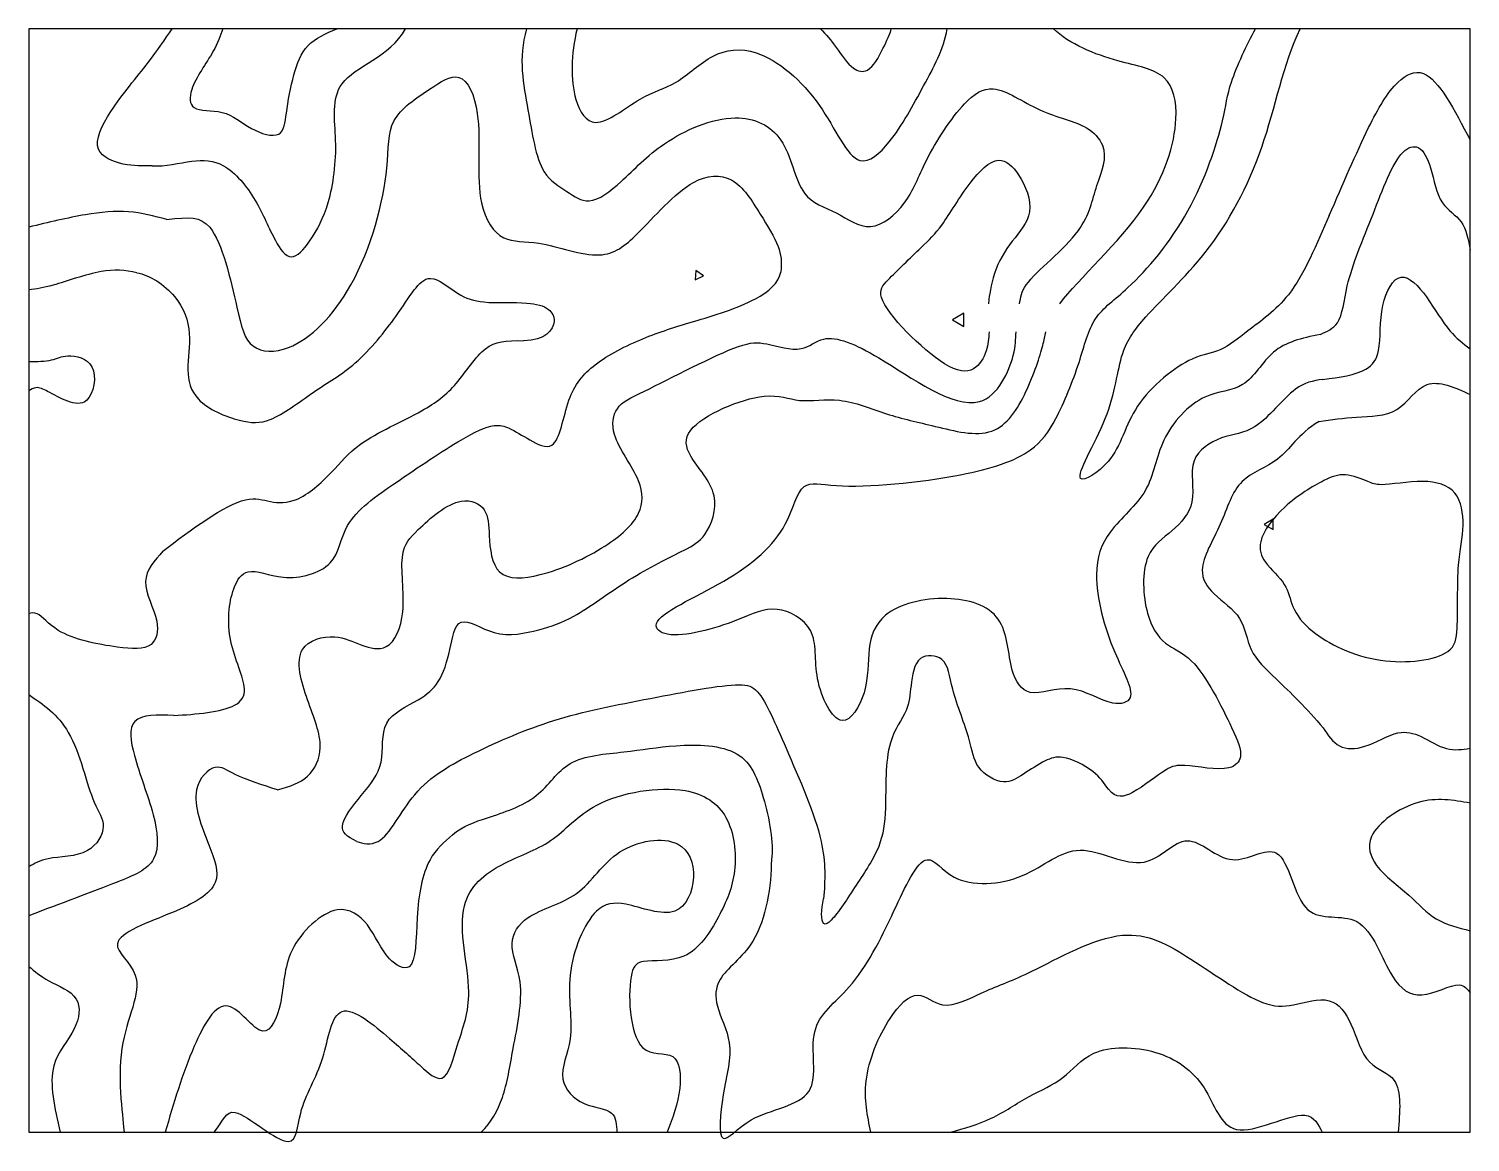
# Model space of a CAD drawing. Extents: x 2 to 165, y -62 to 63.
import ezdxf

# ---------------------------------------------------------------- set-up
doc = ezdxf.new("R2010")
doc.units = 0
doc.layers.add('MODELSKETCH_VISIBLE', color=7, linetype='CONTINUOUS')

msp = doc.modelspace()

# ---------------------------------------------------------------- linework, layer by layer
at = {"layer": 'MODELSKETCH_VISIBLE'}
for p, q in [((2.48, 63.11), (2.48, -61.02)), ((164.56, 63.11), (2.48, 63.11)), ((164.56, -61.02), (164.56, 63.11)), ((77.5, 35.93), (77.41, 34.89)), ((78.36, 35.33), (77.5, 35.93)), ((77.41, 34.89), (78.36, 35.33)), ((107.62, 31.12), (106.34, 30.38)), ((107.62, 29.64), (107.62, 31.12)), ((106.34, 30.38), (107.62, 29.64)), ((142.39, 7.95), (141.4, 7.37)), ((141.4, 7.37), (142.39, 6.8)), ((142.39, 6.8), (142.39, 7.95)), ((2.48, -61.02), (164.56, -61.02))]:
    msp.add_line(p, q, dxfattribs=at)
for points, knots in [([(16.35, 47.7), (15.3, 47.68), (13.21, 47.64), (9.21, 49.25), (11.68, 54.24), (15.96, 59.21), (17.78, 61.9), (18.59, 63.11)], [0, 0, 0, 0, 0.171633, 0.342926, 0.54415, 0.794803, 1, 1, 1, 1]), ([(16.35, 47.7), (17.81, 47.61), (20.8, 48.43), (24.67, 48.25), (28.24, 43.88), (29.9, 39.51), (31.96, 36.62), (34.39, 39.42), (36.49, 43.58), (37.36, 50.44), (35.96, 58.13), (43.09, 59.95), (44.85, 63.11)], [0, 0, 0, 0, 0.095378, 0.180404, 0.2837, 0.384713, 0.456466, 0.530395, 0.628998, 0.748077, 0.86192, 1, 1, 1, 1]), ([(24.3, 63.11), (24.02, 62.32), (23.38, 60.48), (20.46, 56.6), (20.59, 53.66), (24.6, 54.19), (27.15, 51.79), (31.08, 50.52), (31.43, 53.87), (32.17, 57.93), (33.5, 61.58), (35.91, 62.6), (37.12, 63.11)], [0, 0, 0, 0, 0.091134, 0.211844, 0.289455, 0.387188, 0.492785, 0.589479, 0.675735, 0.790145, 0.894359, 1, 1, 1, 1]), ([(58.44, 63.11), (57.48, 59.71), (58.64, 54.46), (59.72, 46.75), (62.93, 44.91), (65.57, 43.01), (69.46, 46.09), (73.57, 50.57), (81.79, 54.16), (87.93, 51.34), (88.88, 43.92), (93.32, 42.69), (97.13, 39.78), (101.49, 43.51), (103.12, 48.31), (107.33, 54.84), (110.99, 57.3), (116, 53.56), (121.56, 52.42), (122.81, 50.83), (123.25, 49.96)], [0, 0, 0, 0, 0.073174, 0.13804, 0.18264, 0.222461, 0.272124, 0.333685, 0.404114, 0.462092, 0.523905, 0.573562, 0.622845, 0.6749, 0.731203, 0.7984, 0.844535, 0.902467, 0.959918, 1, 1, 1, 1]), ([(64.13, 63.11), (63.45, 60.28), (63.31, 55.43), (66.09, 51.22), (71.26, 55.74), (75.39, 56.66), (79.21, 60.6), (84.77, 61.24), (91.83, 55.31), (95.34, 46.52), (99.8, 50.54), (103.12, 56.76), (105.33, 60.77), (105.76, 63.11)], [0, 0, 0, 0, 0.105373, 0.174248, 0.262909, 0.342166, 0.42637, 0.508948, 0.622543, 0.726052, 0.799834, 0.901445, 1, 1, 1, 1]), ([(147.73, 28.74), (145.53, 28.29), (142.17, 27.5), (139.39, 22.26), (134.36, 22.45), (129.38, 17.01), (128.84, 10.9), (123.62, 6.79), (121.87, 1.62), (124.06, -6.74), (127.4, -12.33), (124.02, -13.25), (119.76, -10.14), (114.84, -12.47), (112.57, -9), (112.58, -2.39), (105.71, -0.3), (98.22, -2.07), (96.67, -6.68), (97.04, -11.29), (93.78, -16.69), (90.4, -9.7), (91.49, -4.33), (86.37, -1.38), (82.32, -3.56), (74.57, -5.84), (71.66, -3.27), (81.56, 0.84), (87.95, 6.46), (89.12, 12.58), (93.73, 11.2), (107.33, 12.51), (115.33, 15.14), (118.14, 19.16), (120.73, 25.51), (121.97, 30.89), (126.5, 33.91), (133.46, 42.17), (136.92, 52.68), (137.37, 57.01), (139.47, 61.33), (140.43, 63.11)], [0, 0, 0, 0, 0.025321, 0.0493, 0.071869, 0.099476, 0.125581, 0.151956, 0.176073, 0.208003, 0.232692, 0.247913, 0.271903, 0.294637, 0.313772, 0.339762, 0.366396, 0.394943, 0.416767, 0.440573, 0.461856, 0.486717, 0.511764, 0.534243, 0.557451, 0.587465, 0.601542, 0.633462, 0.666238, 0.689442, 0.709791, 0.74974, 0.780564, 0.803255, 0.831182, 0.85563, 0.87959, 0.914929, 0.95008, 0.97264, 1, 1, 1, 1]), ([(91.49, 63.11), (92.13, 62.48), (93.29, 61.12), (94.95, 58.48), (97.04, 58.05), (98.56, 60.88), (99.33, 62.57), (99.47, 63.11)], [0, 0, 0, 0, 0.209068, 0.428168, 0.586777, 0.804437, 1, 1, 1, 1]), ([(118.4, 32.17), (120.57, 35.05), (128.92, 42.39), (132.09, 52.48), (130.83, 58.39), (124.77, 59.24), (119.47, 61.41), (117.71, 63.11)], [0, 0, 0, 0, 0.263024, 0.488346, 0.639658, 0.802927, 1, 1, 1, 1]), ([(148.72, 42.13), (147.29, 38.91), (144.88, 32.89), (139.67, 29.32), (136.6, 26.7), (133.05, 26.43), (126.19, 20.99), (125.06, 14.58), (118.77, 10.73), (124.55, 19.78), (124.96, 26.63), (128.02, 31.01), (135.53, 37.83), (141.86, 49.57), (143.51, 59.1), (145.45, 63.11)], [0, 0, 0, 0, 0.090525, 0.161066, 0.216031, 0.268559, 0.3499, 0.425725, 0.4801, 0.557102, 0.635664, 0.698809, 0.788371, 0.893163, 1, 1, 1, 1]), ([(148.72, 42.13), (150.23, 45.63), (152.86, 51.76), (155.93, 57.21), (160.02, 59.37), (162.79, 54.01), (164.56, 50.61)], [0, 0, 0, 0, 0.312702, 0.547761, 0.712343, 1, 1, 1, 1]), ([(18, 41.67), (20.53, 41.96), (23.56, 42.12), (25.88, 31.8), (27.03, 26.77), (32.5, 26.58), (39.82, 33.88), (43.27, 47.12), (42.61, 53.03), (47.41, 56.23), (51.21, 58.8), (53.73, 53.22), (52.41, 43.63), (55.59, 38.88), (59.92, 39.49), (66.91, 36.67), (71.08, 39.88), (76.64, 46.53), (81.89, 46.9), (84.73, 42.25), (86.95, 38.69), (87.18, 36.92), (87.04, 35.75)], [0, 0, 0, 0, 0.046002, 0.110019, 0.155418, 0.196772, 0.262305, 0.339285, 0.387598, 0.435613, 0.474703, 0.519087, 0.585008, 0.629823, 0.67143, 0.726099, 0.772149, 0.832786, 0.875732, 0.92237, 0.964663, 1, 1, 1, 1]), ([(113.88, 32.18), (114.04, 32.93), (114.12, 34.64), (121.47, 40.17), (122.28, 45.27), (123.82, 48.65), (123.25, 49.96)], [0, 0, 0, 0, 0.169663, 0.497428, 0.760997, 1, 1, 1, 1]), ([(147.73, 28.74), (148.45, 29.06), (150.17, 29.81), (150.48, 34.68), (153.6, 41.94), (156.3, 49.42), (158.97, 50.22), (160.32, 47.38), (160.95, 43.25), (163.94, 41.69), (164.35, 39.39), (164.56, 38.21)], [0, 0, 0, 0, 0.084828, 0.201074, 0.364866, 0.520331, 0.595265, 0.686979, 0.800612, 0.897332, 1, 1, 1, 1]), ([(110.47, 29.01), (110.42, 28.29), (110.32, 26.89), (108.83, 24.29), (105.11, 24.78), (97.22, 32.74), (99.09, 34.94), (102.91, 38.59), (105.27, 40.88), (108, 45.73), (111.45, 49.23), (114.08, 46.76), (115.79, 42.36), (112.91, 39.23), (110.92, 35.98), (110.39, 32.52), (110.41, 32.29), (110.41, 32.19)], [0, 0, 0, 0, 0.052173, 0.107987, 0.172646, 0.286652, 0.338483, 0.419152, 0.485545, 0.570308, 0.642357, 0.701698, 0.775534, 0.845173, 0.917611, 0.980951, 1, 1, 1, 1]), ([(18, 41.67), (16.58, 42.04), (13.67, 42.81), (8.75, 42.31), (4.67, 41.33), (2.48, 40.81)], [0, 0, 0, 0, 0.305433, 0.627127, 1, 1, 1, 1]), ([(14.63, 35.67), (13.31, 35.98), (10.64, 36.15), (5.27, 34.17), (3.32, 33.84), (2.48, 33.75)], [0, 0, 0, 0, 0.332551, 0.724038, 1, 1, 1, 1]), ([(14.63, 35.67), (16.05, 35.43), (19.37, 33.3), (20.92, 28.89), (20.08, 24.78), (21.01, 20.99), (26.22, 18.8), (29.78, 18.67), (34.56, 22.49), (39.34, 25.09), (43.82, 30.65), (45.6, 33.61), (47.66, 35.84), (50.76, 33.05), (53.56, 32.15), (58.42, 32.47), (61.01, 31.82), (62, 30.01), (60.61, 28.05), (58.11, 28.02)], [0, 0, 0, 0, 0.065967, 0.128649, 0.188243, 0.243599, 0.310947, 0.365712, 0.436324, 0.507275, 0.585073, 0.641248, 0.685587, 0.740526, 0.7927, 0.857603, 0.904549, 0.940493, 1, 1, 1, 1]), ([(18.8, -14.12), (21.23, -14.01), (25.82, -13.6), (27.31, -11.02), (24.54, -5.8), (25.12, -0.01), (27.01, 2.79), (31.1, 0.77), (37.27, 2.35), (37.65, 7.85), (43.86, 12.16), (50.75, 16.84), (54.67, 18.75), (56.58, 18.26), (58.69, 16.89), (62.05, 15.13), (62.85, 21.93), (65.89, 25.57), (71.61, 28.48), (77.11, 30.16), (84.18, 32.25), (86.81, 34.52), (87.04, 35.75)], [0, 0, 0, 0, 0.060567, 0.094319, 0.148756, 0.204587, 0.241163, 0.287273, 0.341265, 0.390856, 0.453189, 0.521372, 0.567527, 0.597693, 0.63533, 0.672029, 0.72559, 0.776931, 0.833816, 0.890261, 0.95303, 1, 1, 1, 1]), ([(147.99, 23.68), (149.85, 23.92), (153.04, 24.34), (154.67, 26.94), (154.18, 31.83), (156.64, 36.52), (159.94, 32.83), (162.03, 29.03), (163.78, 27.71), (164.56, 27.13)], [0, 0, 0, 0, 0.161307, 0.276687, 0.439747, 0.580809, 0.718145, 0.873934, 1, 1, 1, 1]), ([(17.57, 4.36), (20.63, 6.73), (26.52, 11.02), (29.56, 9.78), (32.83, 9.73), (36.74, 13.26), (39.41, 16.74), (46.88, 19.98), (50.62, 22.84), (53.64, 27.81), (56.11, 28.1), (58.11, 28.02)], [0, 0, 0, 0, 0.161761, 0.243674, 0.327615, 0.436335, 0.541311, 0.678058, 0.787228, 0.897832, 1, 1, 1, 1]), ([(30.45, -22.48), (31.88, -22.09), (34.08, -21.4), (35.91, -17.53), (33.75, -12.62), (31.92, -6.14), (37.05, -4.81), (39.74, -6.32), (43.15, -7.09), (45.16, -2.39), (43.9, 4.19), (46.08, 6.75), (50.82, 10.87), (54.2, 9.21), (54.18, 6.14), (54.7, 1.02), (60.4, 1.4), (67.3, 4.55), (71.57, 8.3), (71.58, 12.45), (67.74, 17.16), (68.38, 20.82), (71.77, 22.27), (82.25, 27.84), (85.23, 27.89), (89.49, 26.49), (91.94, 29.09), (98.29, 26.51), (109.81, 17.8), (113.52, 26.49), (113.43, 28.14), (113.5, 29.01)], [0, 0, 0, 0, 0.03078, 0.060793, 0.098418, 0.136583, 0.168041, 0.196681, 0.223278, 0.256476, 0.297123, 0.32614, 0.364685, 0.391225, 0.418758, 0.45171, 0.485823, 0.531, 0.567762, 0.598217, 0.636993, 0.664327, 0.694841, 0.749508, 0.778172, 0.809651, 0.836271, 0.877246, 0.933358, 0.973947, 1, 1, 1, 1]), ([(39.35, -28.3), (38.2, -27.75), (37.01, -26.61), (40.01, -22.97), (42.71, -19.66), (41.74, -14.49), (46.4, -12.48), (48.8, -10.49), (49.85, -6.97), (50.6, -2.34), (54.94, -5.6), (59.95, -4.54), (63.98, -3.19), (69.75, 1.3), (76.1, 4.41), (78.76, 5.87), (80.54, 10.92), (76.58, 14.8), (75.84, 18.65), (85.38, 22.74), (88.98, 20.9), (93.8, 21.83), (99, 19.59), (104.24, 18.5), (111.29, 16.58), (114.81, 22.1), (116.56, 27.4), (116.71, 28.52), (116.83, 29.01)], [0, 0, 0, 0, 0.02794, 0.064198, 0.102081, 0.14012, 0.178126, 0.209758, 0.245161, 0.27824, 0.314019, 0.354588, 0.391841, 0.441083, 0.489164, 0.520141, 0.558459, 0.59958, 0.630521, 0.685063, 0.721419, 0.759787, 0.802213, 0.845286, 0.891039, 0.934891, 0.977461, 1, 1, 1, 1]), ([(2.48, 25.69), (3.42, 25.7), (5.1, 25.7), (6.75, 26.63), (10.51, 25.69), (9.48, 20.62), (6.76, 21.08), (4.7, 22.32), (3.31, 22.94), (2.73, 22.53), (2.48, 22.38)], [0, 0, 0, 0, 0.135875, 0.251589, 0.398032, 0.562589, 0.686516, 0.821312, 0.920559, 1, 1, 1, 1]), ([(147.99, 23.68), (146.89, 23.52), (144.63, 23.07), (140.66, 17.63), (136.64, 17.49), (132.54, 14.85), (134.04, 9.69), (131.11, 6.52), (127.53, 4.17), (127.83, -2.76), (130.07, -6.34), (133.78, -7.42), (137.73, -15.35), (139.18, -18.71), (137.52, -20.62), (132.33, -19.53), (130.34, -19.98), (126.75, -23.06), (124.73, -23.52), (123.9, -22.43)], [0, 0, 0, 0, 0.052581, 0.12477, 0.182685, 0.240858, 0.30318, 0.360705, 0.418757, 0.491997, 0.549421, 0.604236, 0.690132, 0.743894, 0.782695, 0.847402, 0.890219, 0.952044, 1, 1, 1, 1]), ([(147.57, 18.94), (148.94, 19.14), (151.73, 19.54), (156.67, 19.48), (159.4, 24.31), (162.81, 22.78), (164.56, 21.99)], [0, 0, 0, 0, 0.241602, 0.493052, 0.738882, 1, 1, 1, 1]), ([(147.57, 18.94), (145.13, 17.49), (143.61, 14.32), (138.22, 12.76), (136.77, 7.37), (133.63, 2.34), (135.61, -0.65), (139.15, -2.9), (139.56, -7.01), (142.89, -10.15), (146.24, -13.36), (148.02, -15.53)], [0, 0, 0, 0, 0.126471, 0.235502, 0.35262, 0.471011, 0.558406, 0.658887, 0.756096, 0.860776, 1, 1, 1, 1]), ([(153.05, 12.18), (153.57, 11.97), (154.54, 11.59), (159.3, 12.59), (163.37, 11.43), (164.02, 7.01), (162.99, 2.94), (163.27, -4.23), (162.65, -7.65), (154.07, -8.8), (146.73, -5.13), (144.45, -2.05), (144, 0.77), (141.31, 2.95), (140.5, 5.59), (143.54, 9.63), (147.98, 12.36), (150.42, 13.27), (152.36, 12.46), (153.05, 12.18)], [0, 0, 0, 0, 0.036537, 0.100469, 0.15799, 0.214922, 0.277414, 0.355797, 0.40531, 0.486742, 0.571592, 0.626942, 0.675042, 0.728372, 0.773648, 0.837824, 0.905704, 0.952219, 1, 1, 1, 1]), ([(17.57, 4.36), (16.61, 3.28), (14.6, 1.06), (17.37, -3.32), (16.61, -6.82), (12.23, -6.54), (5.69, -5.24), (3.62, -2.45), (2.78, -2.6), (2.48, -2.67)], [0, 0, 0, 0, 0.152021, 0.317069, 0.442677, 0.592049, 0.793129, 0.926432, 1, 1, 1, 1]), ([(123.9, -22.43), (123.41, -21.76), (122.36, -20.28), (118.78, -18.48), (116.73, -19.14), (114.32, -20.72), (112.13, -22.17), (108.76, -20.08), (108.44, -16.75), (106.15, -11.37), (105.82, -7.43), (102.16, -7.13), (101.64, -10.9), (101.41, -13.72), (98.65, -17.07), (98.98, -24.6), (98.38, -28.92), (95.59, -33.07), (93.06, -37.04), (91.54, -38.04), (91.56, -35.94), (91.86, -34.77)], [0, 0, 0, 0, 0.046465, 0.101502, 0.142245, 0.190428, 0.234681, 0.285798, 0.33761, 0.407284, 0.460966, 0.504824, 0.556033, 0.604209, 0.661539, 0.738787, 0.798496, 0.86248, 0.925064, 0.952577, 1, 1, 1, 1]), ([(39.35, -28.3), (40.05, -28.53), (42.42, -29.11), (45.54, -22.1), (52.52, -18.22), (61.6, -14.28), (71.8, -12.33), (82.18, -10.3), (84.83, -11.17), (87.73, -18.17), (92.21, -28.1), (92.02, -32.67), (91.86, -34.77)], [0, 0, 0, 0, 0.058167, 0.155158, 0.261967, 0.378825, 0.50413, 0.623209, 0.679025, 0.778919, 0.90455, 1, 1, 1, 1]), ([(2.48, -11.78), (4.12, -12.9), (7.68, -15.34), (9.39, -23.96), (11.46, -26.4), (9.38, -30.12), (4.6, -29.93), (3.11, -30.8), (2.48, -31.16)], [0, 0, 0, 0, 0.19772, 0.428577, 0.563902, 0.708115, 0.877443, 1, 1, 1, 1]), ([(18.8, -14.12), (16.98, -14.06), (13.47, -13.93), (14.22, -19.06), (16.68, -24.99), (17.42, -30.84), (12.02, -33.08), (6.05, -35.31), (2.48, -36.65)], [0, 0, 0, 0, 0.146406, 0.282146, 0.465836, 0.620511, 0.773788, 1, 1, 1, 1]), ([(148.02, -15.53), (148.56, -16.34), (149.66, -17.99), (152.86, -17.91), (156.36, -15.65), (159.09, -16.32), (161.83, -18.23), (163.68, -17.95), (164.56, -17.82)], [0, 0, 0, 0, 0.15968, 0.322158, 0.515363, 0.671364, 0.843269, 1, 1, 1, 1]), ([(50.13, -27.54), (51.35, -26.53), (53.98, -25.66), (60.04, -23.69), (62.81, -18.71), (69.64, -18.34), (75.02, -17.32), (82.91, -17.46), (85.27, -23.21), (86.28, -28.53), (85.98, -30.35)], [0, 0, 0, 0, 0.107618, 0.234037, 0.351721, 0.479626, 0.605089, 0.740379, 0.863222, 1, 1, 1, 1]), ([(30.45, -22.48), (28.81, -21.98), (25.71, -21.03), (23.42, -19.25), (20.28, -22.62), (22.73, -28.6), (24.51, -33.41), (19, -36.39), (10.11, -39.34), (16.35, -43.49), (11.67, -51.03), (13.15, -59.76), (13.19, -61.02)], [0, 0, 0, 0, 0.096914, 0.163003, 0.240664, 0.348832, 0.437973, 0.54222, 0.656863, 0.74343, 0.86802, 1, 1, 1, 1]), ([(23.32, -61.02), (24.38, -59.66), (25.02, -57.01), (32.56, -64.3), (32.72, -58.07), (35.91, -53.33), (36.75, -45.09), (43.4, -50.74), (46.22, -53.27), (49.38, -56.13), (50.75, -50.57), (52.84, -45.44), (49.83, -35.09), (55.51, -30.54), (61.6, -28.68), (65.73, -23.32), (76.42, -21.56), (81.56, -25.09), (82.32, -31.81), (80.24, -36.72), (76.8, -42.13), (71.5, -41.48), (69.71, -42.8), (70.08, -53.16), (75.63, -51.5), (75.97, -56.47), (74.87, -59.38), (74.28, -61.02)], [0, 0, 0, 0, 0.031121, 0.076205, 0.108474, 0.153174, 0.194166, 0.236877, 0.274441, 0.302917, 0.338039, 0.380661, 0.434389, 0.477544, 0.52032, 0.564523, 0.619256, 0.659749, 0.702264, 0.742781, 0.784611, 0.82154, 0.845221, 0.895353, 0.927831, 0.960829, 1, 1, 1, 1]), ([(164.56, -23.99), (162.67, -23.66), (158.8, -22.98), (152.5, -27.33), (153.72, -31.36), (157.81, -34.22), (160.5, -37.35), (163.21, -38.01), (164.56, -38.34)], [0, 0, 0, 0, 0.185336, 0.3812, 0.52035, 0.69079, 0.84576, 1, 1, 1, 1]), ([(50.13, -27.54), (49.19, -28.36), (47.03, -30.23), (45.92, -36.38), (46.13, -43.55), (42.45, -41.55), (40.97, -37.49), (36.97, -34.7), (31.01, -40.47), (31.29, -45.98), (28.98, -51.63), (24.6, -44.39), (20.43, -52.03), (18.77, -57.75), (17.82, -61.02)], [0, 0, 0, 0, 0.071254, 0.165449, 0.252261, 0.308804, 0.386669, 0.457804, 0.553208, 0.643714, 0.71404, 0.794156, 0.882916, 1, 1, 1, 1]), ([(53.35, -61.02), (54.5, -59.89), (56.04, -57.1), (56.88, -51.61), (58.47, -44.17), (56.12, -39.83), (58.4, -36.24), (64.79, -34.85), (68.03, -28.71), (76.07, -27.36), (77.83, -32.29), (75.66, -37.57), (69.55, -34.93), (65.74, -35.47), (62.45, -43.51), (64.12, -50.31), (61.59, -55.04), (64.68, -58.25), (68.49, -58.33), (68.57, -60.17), (68.61, -61.02)], [0, 0, 0, 0, 0.053565, 0.113057, 0.181602, 0.234305, 0.280541, 0.342188, 0.407207, 0.471161, 0.522162, 0.574246, 0.633315, 0.679182, 0.748989, 0.815888, 0.86955, 0.917452, 0.962647, 1, 1, 1, 1]), ([(85.98, -30.35), (85.99, -33.23), (84.96, -39.99), (79.7, -43.38), (79.6, -46.96), (81.94, -51.1), (80.48, -56.19), (79.79, -63.56), (83.62, -58.58), (92.2, -57.81), (89.47, -48.93), (95.45, -44.91), (99.51, -36.86), (103.25, -28.41), (106.34, -33.52), (114.75, -33.01), (120.28, -27.48), (128.07, -32.59), (132.67, -26.21), (137.55, -32.11), (143.91, -27.06), (145.05, -38.16), (152.88, -35.52), (155.27, -43.84), (158.89, -46.48), (163.38, -43.75), (164.24, -44.9), (164.56, -45.33)], [0, 0, 0, 0, 0.051559, 0.091612, 0.12078, 0.155872, 0.196706, 0.233814, 0.266493, 0.311852, 0.355418, 0.397822, 0.450812, 0.494912, 0.526821, 0.57348, 0.618222, 0.663729, 0.702932, 0.742355, 0.779978, 0.825358, 0.865316, 0.910933, 0.944225, 0.979287, 1, 1, 1, 1]), ([(97.16, -61.02), (96.78, -59.17), (95.97, -55.21), (98.8, -48.28), (102.39, -44.56), (105.23, -47.62), (110.17, -44.95), (115.26, -43.2), (125.64, -37.13), (133.02, -41.25), (140.96, -46.94), (144.52, -46.89), (149.01, -45.41), (151.44, -48.77), (152.63, -53.66), (157.01, -54.62), (156.66, -58.71), (156.46, -61.02)], [0, 0, 0, 0, 0.068811, 0.147288, 0.205097, 0.254275, 0.317027, 0.386661, 0.481242, 0.56279, 0.650519, 0.703738, 0.761318, 0.815392, 0.877894, 0.930843, 1, 1, 1, 1]), ([(2.48, -42.36), (3.14, -42.91), (4.55, -44.11), (8.58, -45.57), (7.91, -49.75), (4.24, -53.4), (5.38, -58.3), (6.01, -61.02)], [0, 0, 0, 0, 0.160614, 0.346813, 0.523775, 0.734768, 1, 1, 1, 1]), ([(106.1, -61.02), (107.68, -60.57), (110.8, -59.7), (114.87, -56.85), (118.99, -55.18), (121.88, -51.29), (129.56, -51.36), (135.15, -55.28), (137.15, -63.08), (146.28, -57.62), (147.51, -60.15), (147.9, -61.02)], [0, 0, 0, 0, 0.106412, 0.213464, 0.31384, 0.415348, 0.54239, 0.667841, 0.785167, 0.920326, 1, 1, 1, 1])]:
    msp.add_open_spline(points, degree=3, knots=knots, dxfattribs=at)

doc.saveas('drawing.dxf')
